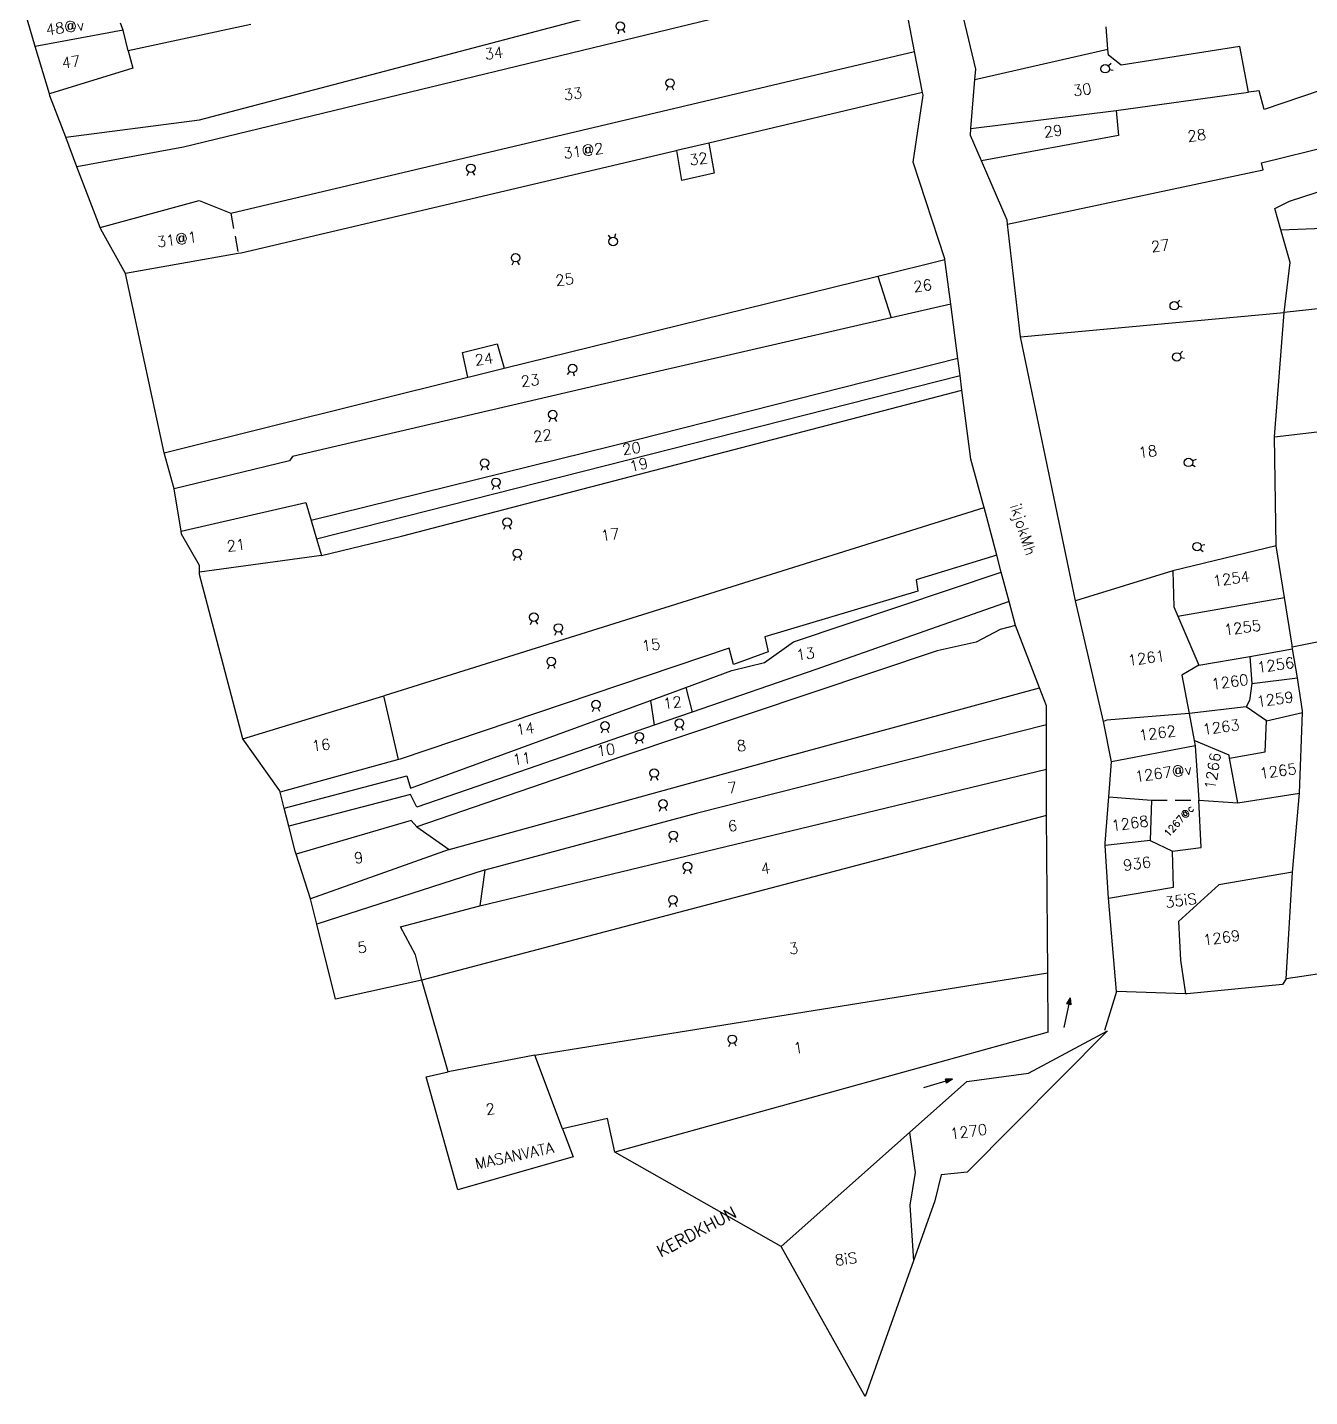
# Model space of a CAD drawing. Header units: metres. Extents: x 299693 to 303526, y 1965009 to 1967745.
# Drawn here: x 300366.3 to 300776.4, y 1965243 to 1965681.1 of the extents above; entities that cross this region are included whole.
import ezdxf

# ---------------------------------------------------------------- set-up
doc = ezdxf.new("R2010")
doc.units = ezdxf.units.M
doc.linetypes.add('DASHED', pattern=[0.75, 0.5, -0.25])
for name, color, linetype in [('OFF', 1, 'Continuous'), ('POLY_PARCEL', 6, 'Continuous'), ('POLY_ROAD', 30, 'Continuous'), ('POLY_SUBPARCEL', 6, 'DASHED'), ('TEXT_MAPIN', 7, 'Continuous'), ('TEXT_MAPOUT', 7, 'Continuous'), ('TEXT_PARCEL', 7, 'Continuous'), ('V_BOUND_LINE', 7, 'Continuous')]:
    doc.layers.add(name, color=color, linetype=linetype)
doc.styles.get("Standard").update_dxf_attribs({"font": 'simplex.shx'})

msp = doc.modelspace()

# ---------------------------------------------------------------- hatches: boundary and pattern name
h = msp.add_hatch(color=256)
h.paths.add_polyline_path([(300699.3, 1965368.53), (300699.95, 1965368.4), (300699.73, 1965370.66)])
h.paths.add_polyline_path([(300699.73, 1965370.66), (300698.65, 1965368.66), (300699.3, 1965368.53)])
h = msp.add_hatch(color=256)
h.paths.add_polyline_path([(300660.08, 1965343.94), (300660.27, 1965343.3), (300662.17, 1965344.55)])
h.paths.add_polyline_path([(300662.17, 1965344.55), (300659.9, 1965344.58), (300660.08, 1965343.94)])

# ---------------------------------------------------------------- linework, layer by layer
for p, q in [((300555.17, 1965679.04), (300555.51, 1965680.22)), ((300557.49, 1965679.5), (300556.72, 1965680.46)), ((300712.91, 1965669.59), (300711.99, 1965668.76)), ((300713.51, 1965667.29), (300712.3, 1965667.56)), ((300570.7, 1965660.98), (300571.23, 1965662.09)), ((300573.07, 1965661.06), (300572.47, 1965662.13)), ((300506.97, 1965633.7), (300507.5, 1965634.82)), ((300509.34, 1965633.78), (300508.74, 1965634.86)), ((300552.02, 1965614.62), (300552.78, 1965613.66)), ((300554.35, 1965615.07), (300554, 1965613.89)), ((300521.3, 1965605.08), (300521.83, 1965606.19)), ((300523.67, 1965605.16), (300523.06, 1965606.23)), ((300734.89, 1965593.85), (300734.01, 1965592.99)), ((300735.59, 1965591.58), (300734.38, 1965591.8)), ((300735.7, 1965577.46), (300734.82, 1965576.59)), ((300736.4, 1965575.19), (300735.19, 1965575.41)), ((300538.97, 1965570.04), (300539.77, 1965570.98)), ((300541.28, 1965569.5), (300540.97, 1965570.7)), ((300533.18, 1965554.91), (300533.71, 1965556.02)), ((300535.55, 1965554.99), (300534.94, 1965556.06)), ((300511.39, 1965539.4), (300511.92, 1965540.52)), ((300513.76, 1965539.48), (300513.16, 1965540.56)), ((300739.77, 1965540.47), (300738.74, 1965541.16)), ((300740.04, 1965542.83), (300738.88, 1965542.39)), ((300515.02, 1965533.23), (300515.55, 1965534.34)), ((300517.39, 1965533.31), (300516.79, 1965534.38)), ((300518.62, 1965520.51), (300519.15, 1965521.62)), ((300520.99, 1965520.59), (300520.38, 1965521.67)), ((300742.3, 1965513.28), (300741.36, 1965514.09)), ((300742.85, 1965515.59), (300741.66, 1965515.29)), ((300521.86, 1965510.52), (300522.39, 1965511.63)), ((300524.24, 1965510.6), (300523.63, 1965511.67)), ((300527.16, 1965490.09), (300527.69, 1965491.21)), ((300529.53, 1965490.17), (300528.92, 1965491.25)), ((300534.99, 1965486.64), (300535.52, 1965487.75)), ((300537.36, 1965486.72), (300536.75, 1965487.79)), ((300532.73, 1965475.88), (300533.26, 1965476.99)), ((300535.1, 1965475.96), (300534.49, 1965477.03)), ((300547.02, 1965462.18), (300547.55, 1965463.29)), ((300549.39, 1965462.26), (300548.79, 1965463.34)), ((300549.89, 1965455.36), (300550.42, 1965456.47)), ((300552.26, 1965455.44), (300551.66, 1965456.51)), ((300573.69, 1965456.16), (300574.22, 1965457.27)), ((300576.06, 1965456.24), (300575.45, 1965457.32)), ((300560.88, 1965451.88), (300561.41, 1965453)), ((300563.26, 1965451.96), (300562.65, 1965453.04)), ((300565.62, 1965440.2), (300566.14, 1965441.32)), ((300567.99, 1965440.29), (300567.38, 1965441.36)), ((300568.44, 1965430.37), (300568.97, 1965431.48)), ((300570.82, 1965430.45), (300570.21, 1965431.53)), ((300571.76, 1965420.3), (300572.29, 1965421.42)), ((300574.13, 1965420.38), (300573.52, 1965421.46)), ((300576.27, 1965410.34), (300576.8, 1965411.45)), ((300578.65, 1965410.42), (300578.04, 1965411.49)), ((300571.63, 1965399.67), (300572.16, 1965400.78)), ((300574, 1965399.75), (300573.4, 1965400.82)), ((300699.73, 1965370.66), (300697.79, 1965361.18)), ((300699.73, 1965370.66), (300698.65, 1965368.66)), ((300699.95, 1965368.4), (300698.65, 1965368.66)), ((300699.73, 1965370.66), (300699.95, 1965368.4)), ((300590.6, 1965355.03), (300591.13, 1965356.15)), ((300592.97, 1965355.11), (300592.37, 1965356.19)), ((300662.17, 1965344.55), (300652.88, 1965341.83)), ((300662.17, 1965344.55), (300659.9, 1965344.58)), ((300660.27, 1965343.3), (300659.9, 1965344.58)), ((300662.17, 1965344.55), (300660.27, 1965343.3))]:
    msp.add_line(p, q)
for centre in [(300555.88, 1965681.52), (300710.99, 1965667.86), (300571.81, 1965663.3), (300508.08, 1965636.03), (300553.61, 1965612.6), (300522.4, 1965607.4), (300733.06, 1965592.04), (300733.86, 1965575.65), (300540.64, 1965572), (300534.28, 1965557.24), (300512.5, 1965541.73), (300737.63, 1965541.91), (300516.13, 1965535.56), (300519.72, 1965522.84), (300522.97, 1965512.85), (300740.35, 1965514.97), (300528.26, 1965492.42), (300536.09, 1965488.97), (300533.83, 1965478.21), (300548.13, 1965464.51), (300551, 1965457.69), (300574.79, 1965458.49), (300561.99, 1965454.21), (300566.72, 1965442.53), (300569.55, 1965432.7), (300572.86, 1965422.63), (300577.38, 1965412.67), (300572.74, 1965401.99), (300591.71, 1965357.36)]:
    msp.add_circle(centre, 1.35)
at = {"layer": 'OFF'}
for p, q in [((300714.65, 1965372.69), (300710.73, 1965360.14)), ((300607.34, 1965291.1), (300554.14, 1965321.29))]:
    msp.add_line(p, q, dxfattribs=at)
at = {"layer": 'POLY_PARCEL'}
for p, q in [((300421.35, 1965651.56), (300643.02, 1965709.92)), ((300612.51, 1965690.41), (300416.2, 1965642.81)), ((300368.79, 1965674.94), (300366.27, 1965683.4)), ((300396.93, 1965680.2), (300368.79, 1965674.94)), ((300398.55, 1965673.57), (300396.93, 1965680.2)), ((300437.69, 1965682.05), (300398.55, 1965673.57)), ((300711.87, 1965674.12), (300711.29, 1965681.24)), ((300373.3, 1965659.83), (300368.79, 1965674.94)), ((300754.05, 1965674.94), (300716.14, 1965669)), ((300756.77, 1965660.41), (300754.05, 1965674.94)), ((300398.55, 1965673.57), (300400.02, 1965668.08)), ((300431.35, 1965621.69), (300650.04, 1965673.38)), ((300669.31, 1965664.41), (300711.87, 1965674.12)), ((300712.02, 1965672.26), (300711.87, 1965674.12)), ((300716.14, 1965669), (300712.02, 1965672.26)), ((300400.02, 1965668.08), (300373.3, 1965659.83)), ((300804.48, 1965669.4), (300761.83, 1965654.85)), ((300373.48, 1965659.21), (300373.3, 1965659.83)), ((300378.54, 1965645.93), (300373.48, 1965659.21)), ((300652.57, 1965660.23), (300584.22, 1965644.09)), ((300714.48, 1965654.5), (300756.77, 1965660.41)), ((300760.26, 1965660.81), (300756.77, 1965660.41)), ((300761.83, 1965654.85), (300760.26, 1965660.81)), ((300668.06, 1965648.75), (300714.48, 1965654.5)), ((300714.48, 1965654.5), (300715.22, 1965646.48)), ((300378.54, 1965645.93), (300421.35, 1965651.56)), ((300382.13, 1965636.49), (300378.54, 1965645.93)), ((300715.22, 1965646.48), (300671.41, 1965638.37)), ((300416.2, 1965642.81), (300382.13, 1965636.49)), ((300573.31, 1965641.51), (300434.66, 1965608.9)), ((300573.96, 1965641.67), (300573.31, 1965641.51)), ((300584.22, 1965644.09), (300573.96, 1965641.67)), ((300575.62, 1965632.16), (300573.96, 1965641.67)), ((300584.22, 1965644.09), (300585.91, 1965634.45)), ((300760.93, 1965637.81), (300783.44, 1965643.27)), ((300389.51, 1965617.08), (300382.13, 1965636.49)), ((300679.75, 1965618.13), (300761.52, 1965635.53)), ((300761.52, 1965635.53), (300760.93, 1965637.81)), ((300585.91, 1965634.45), (300575.62, 1965632.16)), ((300769.88, 1965625.5), (300790.02, 1965632.02)), ((300389.51, 1965617.08), (300421.25, 1965625.72)), ((300421.25, 1965625.72), (300431.35, 1965621.69)), ((300765.27, 1965623.14), (300769.88, 1965625.5)), ((300767.19, 1965616.34), (300765.27, 1965623.14)), ((300389.72, 1965616.54), (300389.51, 1965617.08)), ((300397.62, 1965602.39), (300389.72, 1965616.54)), ((300767.19, 1965616.34), (300799.36, 1965617.63)), ((300770.17, 1965605.85), (300767.19, 1965616.34)), ((300433.68, 1965608.73), (300397.62, 1965602.39)), ((300434.66, 1965608.9), (300433.68, 1965608.73)), ((300638.31, 1965601.52), (300659.73, 1965606.8)), ((300768.27, 1965589.86), (300770.17, 1965605.85)), ((300410.05, 1965544.98), (300397.62, 1965602.39)), ((300518.76, 1965572.06), (300638.31, 1965601.52)), ((300638.31, 1965601.52), (300642.56, 1965588.19)), ((300661.58, 1965592.56), (300642.56, 1965588.19)), ((300785.94, 1965591.84), (300768.27, 1965589.86)), ((300642.56, 1965588.19), (300548.11, 1965566.46)), ((300683.89, 1965582.13), (300768.27, 1965589.86)), ((300765.08, 1965550.13), (300768.27, 1965589.86)), ((300505.47, 1965577.1), (300516.55, 1965579.89)), ((300516.55, 1965579.89), (300518.76, 1965572.06)), ((300507.09, 1965569.18), (300505.47, 1965577.1)), ((300663.85, 1965575.18), (300553.7, 1965547.26)), ((300507.68, 1965569.32), (300518.76, 1965572.06)), ((300410.05, 1965544.98), (300507.09, 1965569.18)), ((300548.11, 1965566.46), (300451.02, 1965543.79)), ((300458.77, 1965517.45), (300664.56, 1965569.73)), ((300507.09, 1965569.18), (300507.68, 1965569.32)), ((300485.94, 1965518.31), (300665.17, 1965565.06)), ((300765.08, 1965550.13), (300810.77, 1965555.43)), ((300765.63, 1965515.28), (300765.08, 1965550.13)), ((300413.24, 1965533.49), (300410.05, 1965544.98)), ((300451.02, 1965543.79), (300450.13, 1965542.46)), ((300553.7, 1965547.26), (300457.03, 1965523.36)), ((300450.13, 1965542.46), (300413.24, 1965533.49)), ((300415.44, 1965519.89), (300413.24, 1965533.49)), ((300415.44, 1965519.89), (300455.34, 1965529.1)), ((300455.34, 1965529.1), (300457.03, 1965523.36)), ((300480.81, 1965467.43), (300672.23, 1965527.47)), ((300457.03, 1965523.36), (300458.77, 1965517.45)), ((300415.6, 1965518.92), (300415.44, 1965519.89)), ((300421.36, 1965508.96), (300415.6, 1965518.92)), ((300458.77, 1965517.45), (300460.33, 1965512.16)), ((300460.33, 1965512.16), (300485.94, 1965518.31)), ((300765.63, 1965515.28), (300732.6, 1965507.24)), ((300768.29, 1965498.71), (300765.63, 1965515.28)), ((300460.33, 1965512.16), (300421.3, 1965506.78)), ((300421.3, 1965506.78), (300421.36, 1965508.96)), ((300676.29, 1965512.25), (300650.51, 1965504.34)), ((300421.28, 1965506.11), (300421.3, 1965506.78)), ((300435.17, 1965453.51), (300421.28, 1965506.11)), ((300611.34, 1965484.47), (300677.74, 1965506.79)), ((300650.51, 1965504.34), (300651.08, 1965500.76)), ((300732.6, 1965507.24), (300701.52, 1965497.63)), ((300732.6, 1965507.24), (300732.91, 1965495.71)), ((300651.08, 1965500.76), (300602.08, 1965486.15)), ((300680.24, 1965497.41), (300618.4, 1965475.71)), ((300732.91, 1965495.71), (300734.17, 1965492.78)), ((300734.17, 1965492.78), (300768.29, 1965498.71)), ((300770.74, 1965483.49), (300768.29, 1965498.71)), ((300734.17, 1965492.78), (300740.97, 1965477)), ((300677.37, 1965488.44), (300669.73, 1965484.43)), ((300682.29, 1965489.74), (300677.37, 1965488.44)), ((300590.69, 1965482.44), (300485.54, 1965446.98)), ((300592.12, 1965477.23), (300590.69, 1965482.44)), ((300602.05, 1965477.89), (300611.34, 1965484.47)), ((300602.08, 1965486.15), (300603.2, 1965481.32)), ((300669.73, 1965484.43), (300657.29, 1965481.6)), ((300757.27, 1965479.86), (300770.94, 1965482.26)), ((300770.83, 1965482.93), (300770.74, 1965483.49)), ((300770.83, 1965482.93), (300780.38, 1965484.83)), ((300770.94, 1965482.26), (300770.83, 1965482.93)), ((300772.44, 1965472.97), (300770.94, 1965482.26)), ((300657.29, 1965481.6), (300556.42, 1965447.82)), ((300591.53, 1965475.33), (300602.05, 1965477.89)), ((300603.2, 1965481.32), (300592.12, 1965477.23)), ((300740.97, 1965477), (300757.27, 1965479.86)), ((300757.27, 1965479.86), (300757.87, 1965471.24)), ((300576.82, 1965469.94), (300591.53, 1965475.33)), ((300618.4, 1965475.71), (300578.86, 1965462.04)), ((300740.97, 1965477), (300735.5, 1965473.86)), ((300735.5, 1965473.86), (300737.79, 1965461.55)), ((300565.53, 1965465.8), (300576.82, 1965469.94)), ((300576.82, 1965469.94), (300578.86, 1965462.04)), ((300607.87, 1965447.55), (300689.99, 1965469.84)), ((300757.87, 1965471.24), (300757.12, 1965465.77)), ((300757.87, 1965471.24), (300772.44, 1965472.97)), ((300774.14, 1965462.41), (300772.44, 1965472.97)), ((300435.17, 1965453.51), (300480.32, 1965467.28)), ((300480.32, 1965467.28), (300480.81, 1965467.43)), ((300485.01, 1965446.83), (300480.32, 1965467.28)), ((300488.76, 1965437.67), (300565.53, 1965465.8)), ((300565.53, 1965465.8), (300566.78, 1965457.86)), ((300757.12, 1965465.77), (300756.02, 1965463.74)), ((300578.86, 1965462.04), (300566.78, 1965457.86)), ((300737.79, 1965461.55), (300711.51, 1965459.5)), ((300756.02, 1965463.74), (300737.79, 1965461.55)), ((300737.79, 1965461.55), (300739.39, 1965452.98)), ((300762.6, 1965459.24), (300756.02, 1965463.74)), ((300762.6, 1965459.24), (300774.12, 1965461.9)), ((300773.11, 1965436.08), (300774.12, 1965461.9)), ((300774.12, 1965461.9), (300774.14, 1965462.41)), ((300566.78, 1965457.86), (300526.39, 1965443.9)), ((300692.24, 1965457.98), (300580.17, 1965429.56)), ((300711.51, 1965459.5), (300710.39, 1965458.98)), ((300762.19, 1965449.29), (300762.6, 1965459.24)), ((300446.97, 1965436.85), (300435.17, 1965453.51)), ((300750.61, 1965448.23), (300739.39, 1965452.98)), ((300739.39, 1965452.98), (300739.71, 1965451.28)), ((300556.42, 1965447.82), (300490.85, 1965425.36)), ((300501.21, 1965418.07), (300607.87, 1965447.55)), ((300739.71, 1965451.28), (300713, 1965446.12)), ((300739.71, 1965451.28), (300740.96, 1965433.91)), ((300750.77, 1965447.31), (300750.61, 1965448.23)), ((300750.77, 1965447.31), (300762.19, 1965449.29)), ((300753.38, 1965433.03), (300750.77, 1965447.31)), ((300485.01, 1965446.83), (300447.09, 1965436.37)), ((300485.54, 1965446.98), (300485.01, 1965446.83)), ((300526.39, 1965443.9), (300490.81, 1965431.6)), ((300510.97, 1965400.02), (300692.2, 1965443.74)), ((300448.41, 1965431.28), (300487.63, 1965441.61)), ((300487.63, 1965441.61), (300488.76, 1965437.67)), ((300447.09, 1965436.37), (300446.97, 1965436.85)), ((300448.41, 1965431.28), (300447.09, 1965436.37)), ((300488.76, 1965435.71), (300449.88, 1965425.57)), ((300490.81, 1965431.6), (300488.76, 1965435.71)), ((300712.13, 1965434.97), (300725.84, 1965433.83)), ((300753.38, 1965433.03), (300773.11, 1965436.08)), ((300770.91, 1965410.85), (300773.11, 1965436.08)), ((300449.88, 1965425.57), (300448.41, 1965431.28)), ((300725.84, 1965433.83), (300725.4, 1965420.97)), ((300741.73, 1965418.71), (300740.96, 1965433.91)), ((300740.96, 1965433.91), (300753.38, 1965433.03)), ((300451.95, 1965417.5), (300449.88, 1965425.57)), ((300489, 1965427.36), (300452.26, 1965416.54)), ((300490.85, 1965425.36), (300489, 1965427.36)), ((300490.85, 1965425.36), (300501.21, 1965418.07)), ((300692.16, 1965428.92), (300492.39, 1965376.25)), ((300580.17, 1965429.56), (300512.59, 1965411.5)), ((300725.4, 1965420.97), (300710.99, 1965419.41)), ((300725.4, 1965420.97), (300732.54, 1965417.57)), ((300452.26, 1965416.54), (300451.95, 1965417.5)), ((300456.84, 1965402.28), (300452.26, 1965416.54)), ((300501.21, 1965418.07), (300456.84, 1965402.28)), ((300732.54, 1965417.57), (300741.73, 1965418.71)), ((300732.85, 1965406.02), (300732.54, 1965417.57)), ((300512.31, 1965411.42), (300458.79, 1965394.18)), ((300512.59, 1965411.5), (300510.97, 1965400.02)), ((300512.59, 1965411.5), (300512.31, 1965411.42)), ((300770.91, 1965410.85), (300747.29, 1965406.77)), ((300768.9, 1965376.75), (300770.91, 1965410.85)), ((300712.03, 1965402.55), (300732.85, 1965406.02)), ((300747.29, 1965406.77), (300734.44, 1965395.03)), ((300458.79, 1965394.18), (300456.84, 1965402.28)), ((300485.63, 1965393.36), (300510.5, 1965399.9)), ((300510.5, 1965399.9), (300510.97, 1965400.02)), ((300734.44, 1965395.03), (300735.11, 1965382.63)), ((300464.79, 1965370.22), (300458.79, 1965394.18)), ((300490.44, 1965384.37), (300485.63, 1965393.36)), ((300492.39, 1965376.25), (300490.44, 1965384.37)), ((300735.11, 1965382.63), (300736.63, 1965371.89)), ((300528.54, 1965352.27), (300692.6, 1965378.59)), ((300492.39, 1965376.25), (300464.79, 1965370.22)), ((300500.82, 1965346.95), (300492.39, 1965376.25)), ((300711.72, 1965360.04), (300666.86, 1965314.9)), ((300528.54, 1965352.27), (300500.82, 1965346.95)), ((300537.43, 1965328.7), (300528.54, 1965352.27)), ((300493.83, 1965345.32), (300500.82, 1965346.95)), ((300503.94, 1965309.17), (300493.83, 1965345.32)), ((300551.81, 1965332.02), (300537.43, 1965328.7)), ((300554.14, 1965321.29), (300551.81, 1965332.02)), ((300537.43, 1965328.7), (300540.81, 1965319.74)), ((300648.35, 1965327.52), (300650.17, 1965314.71)), ((300540.81, 1965319.74), (300503.94, 1965309.17)), ((300650.17, 1965314.71), (300648.51, 1965304.29)), ((300658.53, 1965313.95), (300656.5, 1965305.63)), ((300666.86, 1965314.9), (300658.53, 1965313.95)), ((300648.51, 1965304.29), (300649.68, 1965286.44)), ((300656.5, 1965305.63), (300649.68, 1965286.44)), ((300634.26, 1965243.04), (300607.34, 1965291.1)), ((300649.68, 1965286.44), (300634.26, 1965243.04))]:
    msp.add_line(p, q, dxfattribs=at)
at = {"layer": 'POLY_ROAD'}
for p, q in [((300650.04, 1965673.38), (300645.96, 1965694.62)), ((300669.57, 1965667.69), (300664.54, 1965689.21)), ((300652.57, 1965660.23), (300650.04, 1965673.38)), ((300669.31, 1965664.41), (300669.57, 1965667.69)), ((300668.06, 1965648.75), (300669.31, 1965664.41)), ((300649.59, 1965637.93), (300652.73, 1965659.41)), ((300652.73, 1965659.41), (300652.57, 1965660.23)), ((300667.88, 1965646.52), (300668.06, 1965648.75)), ((300671.41, 1965638.37), (300667.88, 1965646.52)), ((300659.7, 1965607.01), (300649.59, 1965637.93)), ((300679.6, 1965619.44), (300671.41, 1965638.37)), ((300679.75, 1965618.13), (300679.6, 1965619.44)), ((300683.89, 1965582.13), (300679.75, 1965618.13)), ((300659.73, 1965606.8), (300659.7, 1965607.01)), ((300661.58, 1965592.56), (300659.73, 1965606.8)), ((300663.85, 1965575.18), (300661.58, 1965592.56)), ((300701.52, 1965497.63), (300683.89, 1965582.13)), ((300664.56, 1965569.73), (300663.85, 1965575.18)), ((300665.17, 1965565.06), (300664.56, 1965569.73)), ((300668.06, 1965542.92), (300665.17, 1965565.06)), ((300671.95, 1965528.51), (300668.06, 1965542.92)), ((300672.23, 1965527.47), (300671.95, 1965528.51)), ((300676.29, 1965512.25), (300672.23, 1965527.47)), ((300677.74, 1965506.79), (300676.29, 1965512.25)), ((300680.24, 1965497.41), (300677.74, 1965506.79)), ((300682.29, 1965489.74), (300680.24, 1965497.41)), ((300710.39, 1965458.98), (300701.52, 1965497.63)), ((300689.99, 1965469.84), (300682.29, 1965489.74)), ((300692.25, 1965463.99), (300689.99, 1965469.84)), ((300692.24, 1965457.98), (300692.25, 1965463.99)), ((300692.2, 1965443.74), (300692.24, 1965457.98)), ((300713, 1965446.12), (300710.39, 1965458.98)), ((300692.16, 1965428.92), (300692.2, 1965443.74)), ((300712.13, 1965434.97), (300713, 1965446.12)), ((300710.95, 1965420.09), (300712.13, 1965434.97)), ((300692.6, 1965378.59), (300692.16, 1965428.92)), ((300710.99, 1965419.41), (300710.95, 1965420.09)), ((300712.03, 1965402.55), (300710.99, 1965419.41)), ((300714.65, 1965372.69), (300712.03, 1965402.55)), ((300692.77, 1965359.61), (300692.6, 1965378.59)), ((300692.77, 1965359.61), (300554.14, 1965321.29)), ((300686.47, 1965346.51), (300711.72, 1965360.04)), ((300666.75, 1965343.86), (300686.47, 1965346.51)), ((300648.35, 1965327.52), (300666.75, 1965343.86)), ((300607.34, 1965291.1), (300648.35, 1965327.52))]:
    msp.add_line(p, q, dxfattribs=at)
at = {"layer": 'POLY_SUBPARCEL', "ltscale": 10}
for p, q in [((300396.93, 1965680.2), (300396.06, 1965682.44)), ((300431.35, 1965621.69), (300433.68, 1965608.73)), ((300725.84, 1965433.83), (300740.96, 1965433.91))]:
    msp.add_line(p, q, dxfattribs=at)
at = {"layer": 'V_BOUND_LINE'}
for p, q in [((300826.89, 1965385.24), (300768.9, 1965376.75)), ((300736.63, 1965371.89), (300714.65, 1965372.69)), ((300767.72, 1965374.9), (300737.21, 1965371.87)), ((300768.9, 1965376.75), (300767.72, 1965374.9)), ((300737.21, 1965371.87), (300736.63, 1965371.89))]:
    msp.add_line(p, q, dxfattribs=at)

# ---------------------------------------------------------------- texts
at = {"layer": 'TEXT_MAPIN'}
msp.add_text('ikjokMh', height=3.477, rotation=287.7464, dxfattribs=at).set_placement((300680.56, 1965528.01))
at = {"layer": 'TEXT_MAPIN', "ltscale": 10}
msp.add_text('MASANVATA', height=3.477, rotation=12.0733, dxfattribs=at).set_placement((300509.86, 1965315.77))
at = {"layer": 'TEXT_MAPOUT', "ltscale": 10}
msp.add_text('KERDKHUN', height=3.864, rotation=28.2193, dxfattribs=at).set_placement((300568.79, 1965287.51))
at = {"layer": 'TEXT_PARCEL'}
for s, height, rotation, p in [('48@v', 3.477, 7.678, (300372.39, 1965678.59)), ('47', 3.477, 7.678, (300377.49, 1965667.93)), ('34', 3.477, 7.678, (300512.73, 1965670.75)), ('33', 3.477, 7.678, (300538.04, 1965657.73)), ('30', 3.477, 7.678, (300700.91, 1965659.06)), ('29', 3.477, 7.678, (300691.59, 1965645.81)), ('28', 3.477, 7.678, (300737.55, 1965644.45)), ('31@2', 3.477, 7.678, (300537.89, 1965639.05)), ('32', 3.477, 7.678, (300578.18, 1965636.93)), ('31@1', 3.477, 7.678, (300407.9, 1965610.68)), ('27', 3.477, 7.678, (300725.87, 1965609.12)), ('25', 3.477, 7.678, (300535.39, 1965598.3)), ('26', 3.477, 7.678, (300649.85, 1965596.35)), ('24', 3.477, 7.678, (300509.57, 1965572.87)), ('23', 3.477, 7.678, (300524.33, 1965566.01)), ('22', 3.477, 7.678, (300528.29, 1965548.38)), ('20', 3.477, 7.678, (300556.75, 1965544.3)), ('18', 3.477, 7.678, (300721.86, 1965543.29)), ('19', 3.477, 13.3842, (300559.31, 1965538.82)), ('21', 3.477, 7.678, (300430.29, 1965513.31)), ('17', 3.477, 7.678, (300549.95, 1965516.73)), ('1254', 3.477, 7.678, (300745.66, 1965502.24)), ('1255', 3.477, 7.678, (300749.22, 1965486.56)), ('15', 3.477, 7.678, (300563.01, 1965481.38)), ('13', 3.477, 7.678, (300612.39, 1965478.56)), ('1261', 3.477, 7.678, (300718.46, 1965476.85)), ('1256', 3.477, 7.678, (300759.82, 1965474.62)), ('1260', 3.477, 7.678, (300745.2, 1965469.2)), ('12', 3.477, 7.678, (300569.84, 1965462.95)), ('1259', 3.477, 7.678, (300759.63, 1965463.64)), ('14', 3.477, 7.678, (300522.76, 1965454.63)), ('1262', 3.477, 7.678, (300722, 1965452.8)), ('1263', 3.477, 7.678, (300742.35, 1965454.74)), ('16', 3.477, 7.678, (300457.47, 1965449.38)), ('10', 3.477, 7.678, (300548.57, 1965447.84)), ('8', 3.48, 7.678, (300593.4, 1965449.4)), ('11', 3.477, 7.678, (300521.68, 1965445.01)), ('1266', 3.477, 80.5627, (300746.09, 1965437.01)), ('1267@v', 3.477, 7.678, (300720.73, 1965439.65)), ('1265', 3.477, 7.678, (300760.6, 1965440.68)), ('7', 3.48, 7.678, (300590.47, 1965435.97)), ('1267@c', 2.318, 47.4615, (300731.2, 1965421.87)), ('6', 3.48, 7.678, (300590.53, 1965423.74)), ('1268', 3.477, 7.678, (300713.22, 1965423.95)), ('9', 3.48, 7.678, (300470.99, 1965413.55)), ('4', 3.48, 7.678, (300601.06, 1965410.16)), ('936', 3.477, 7.678, (300716.97, 1965411.22)), ('35iS', 3.477, 7.678, (300730.41, 1965399.38)), ('1269', 3.477, 7.678, (300742.55, 1965387.36)), ('5', 3.48, 7.678, (300472.09, 1965384.87)), ('3', 3.48, 7.678, (300610.05, 1965384.52)), ('1', 3.48, 7.678, (300611.57, 1965352.74)), ('2', 3.48, 7.678, (300513.05, 1965333.14)), ('1270', 3.477, 7.678, (300661.61, 1965325.33)), ('8iS', 3.477, 7.678, (300624.75, 1965284.89))]:
    msp.add_text(s, height=height, rotation=rotation, dxfattribs=at).set_placement(p)

doc.saveas('drawing.dxf')
